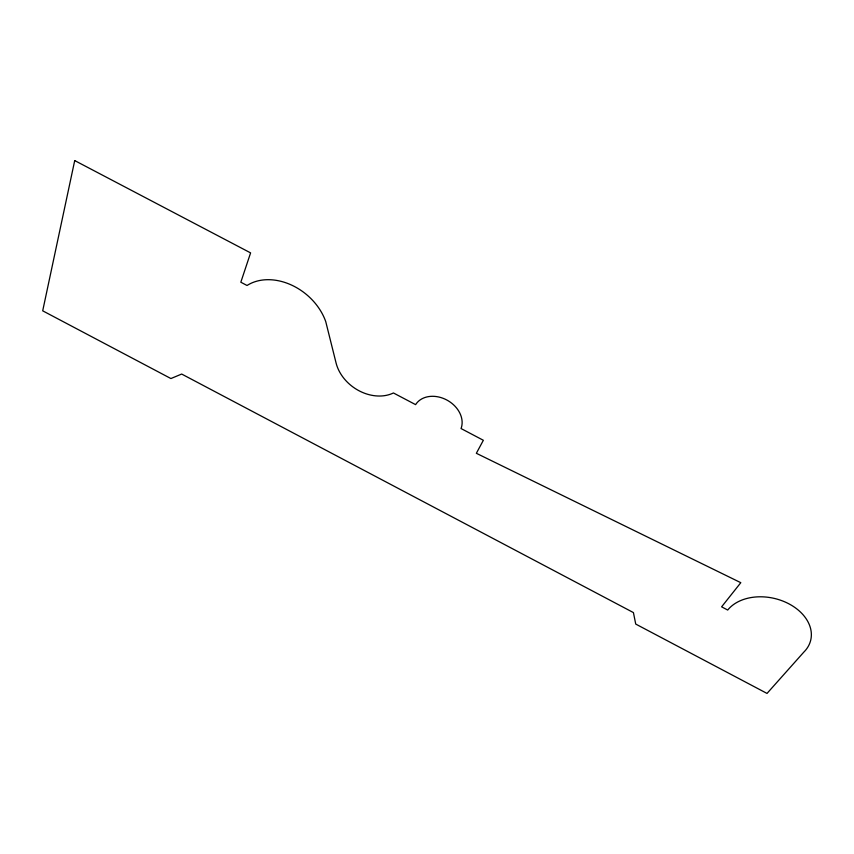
<?xml version="1.0" encoding="UTF-8"?>
<svg xmlns="http://www.w3.org/2000/svg" width="854" height="854" viewBox="0 0 854 854"><rect width="100%" height="100%" fill="white"/><g stroke="black" fill="none" stroke-linecap="round" stroke-linejoin="round"><path stroke-width="1.28" d="M74.714 160.573L42.7 310.824L170.917 378.546L181.678 374.052L633.422 612.585L635.728 624.071L767.02 693.427L803.817 652.125A45.081 32.356 12.9 0 0 789.897 604.365A45.081 32.356 12.9 0 0 727.704 610.044L721.609 606.831L740.802 582.684L476.351 453.293L483.353 440.28L461.053 428.548A25.759 20.186 29.8 0 0 446.642 399.918A25.759 20.186 29.8 0 0 415.61 404.636L393.438 392.968A38.718 30.477 34.6 0 1 336.124 363.174L325.748 321.616A52.702 40.544 39.4 0 0 247.041 285.482L240.828 282.215L250.596 252.891L74.714 160.573"/></g></svg>
